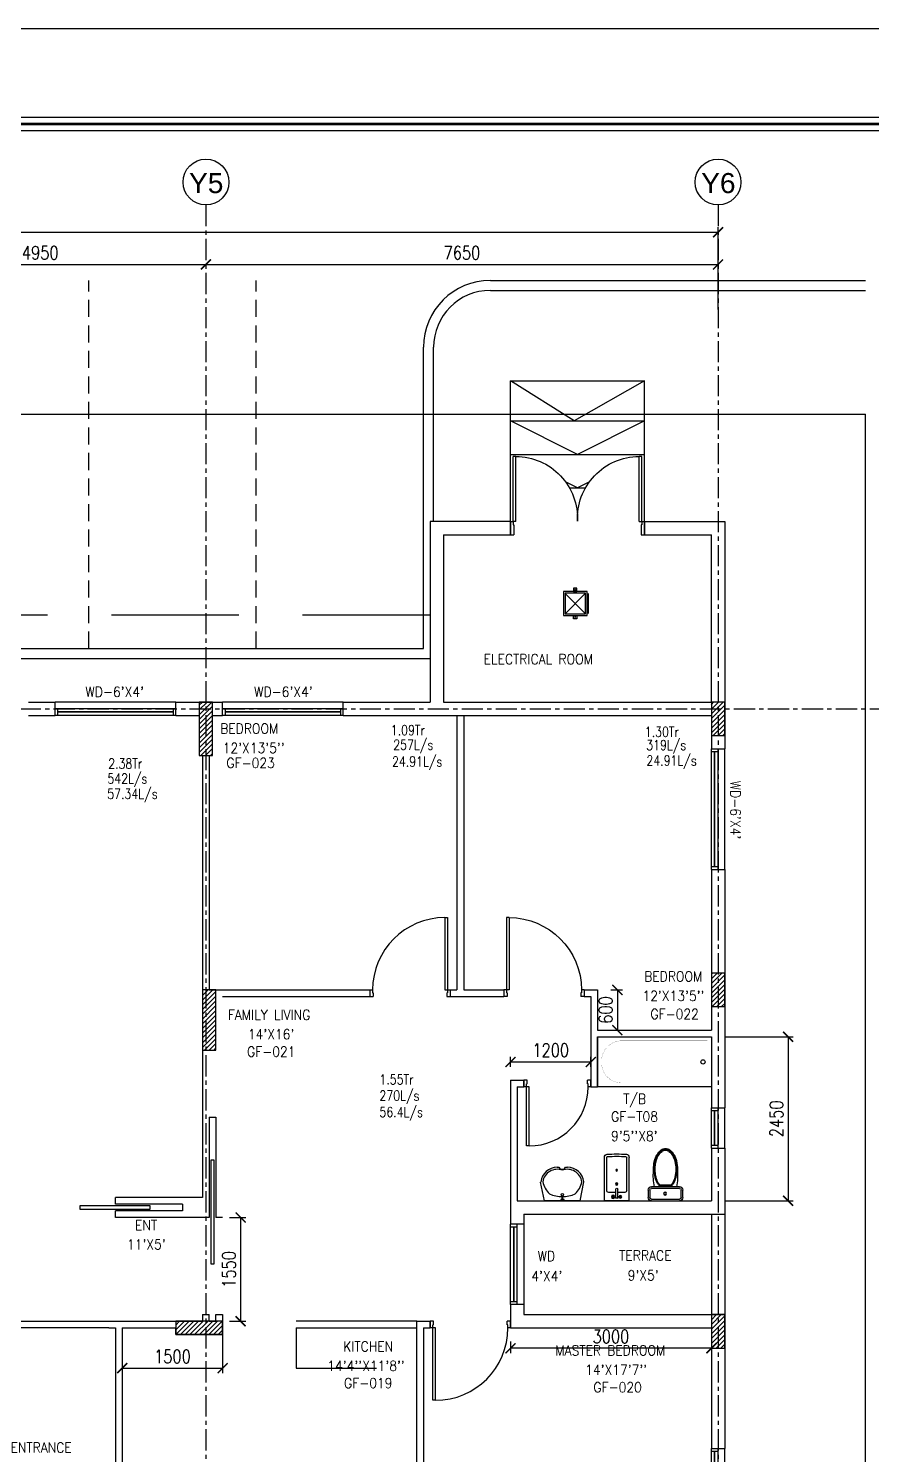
# Model space of a CAD drawing. Header units: millimetres. Extents: x -1288794 to 2153086, y -2701644 to -1428868.
# Drawn here: x 473259 to 485851, y -1485109 to -1463806 of the extents above; entities that cross this region are included whole.
import ezdxf
from ezdxf.enums import TextEntityAlignment as Align

# ---------------------------------------------------------------- set-up
doc = ezdxf.new("R2010")
doc.units = ezdxf.units.MM
doc.header["$LTSCALE"] = 100
doc.header["$PDMODE"] = 34
for name, pattern in [('CENTER', [50.8, 31.75, -6.35, 6.35, -6.35]), ('DASHED', [19.05, 12.7, -6.35]), ('DASHED2', [9.525, 6.35, -3.175]), ('HIDDEN', [9.525, 6.35, -3.175])]:
    doc.linetypes.add(name, pattern=pattern)
for name, color, linetype in [('A-ANNO-DIMS', 1, 'Continuous'), ('A-ANNO-SYMB', 33, 'Continuous'), ('A-ANNO-TEXT', 8, 'Continuous'), ('A-AREA', 8, 'CENTER'), ('A-CAR', 8, 'Continuous'), ('A-DOOR', 4, 'Continuous'), ('A-FLOR-OVHD', 4, 'DASHED2'), ('A-FLOR-PFIX', 8, 'Continuous'), ('A-FLOR-SPCL', 8, 'Continuous'), ('A-GLAZ', 5, 'Continuous'), ('A-GRID', 253, 'CENTER'), ('A-WALL-FULL', 8, 'Continuous'), ('AC-HLTEXT', 100, 'Continuous'), ('AC-SAD TEXT', 3, 'Continuous'), ('L-WALK', 8, 'Continuous'), ('LOGO LINE', 7, 'Continuous'), ('LOGO1LINE', 7, 'Continuous'), ('RET', 1, 'Continuous'), ('S-COL- HACT.', 9, 'Continuous'), ('S-COL.', 8, 'Continuous'), ('sduct', 5, 'Continuous'), ('SUPPORT', 30, 'Continuous')]:
    doc.layers.add(name, color=color, linetype=linetype)
doc.styles.add('ROMANS', font='romans.shx', dxfattribs={"width": 0.8})
doc.styles.add('SANSSERIF', font='sas_____.pfb')
doc.styles.add('SIMPLEX', font='simplex.shx', dxfattribs={"width": 0.8})
doc.dimstyles.new('100 of DIM2', dxfattribs={"dimscale": 0, "dimtxt": 200, "dimasz": 150, "dimexe": 75, "dimexo": 200, "dimgap": 75, "dimtad": 1, "dimdec": 0, "dimrnd": 5, "dimzin": 0, "dimdsep": 46, "dimtxsty": 'ROMANS', "dimblk": 'ARCHTICK', "dimcen": 100, "dimclrd": 94, "dimclre": 94, "dimclrt": 2, "dimadec": 0, "dimazin": 0, "dimtfac": 1, "dimtdec": 0, "dimtofl": 0, "dimtmove": 2, "dimatfit": 3, "dimldrblk": 'OPEN90', "dimfxl": 75, "dimtolj": 1, "dimtzin": 0, "dimarcsym": 0})
pattern_1 = [(45, (1580014.344, -1109556.65), (-35.355339, 35.355339), [])]

# ---------------------------------------------------------------- blocks, each defined once
blk = doc.blocks.new('D-120-R1')
for p, q in [((-80, 1180), (-40, 1180)), ((-80, 1180), (-80, 100)), ((-40, 1180), (-40, 55)), ((-1200, 100), (-1160, 100)), ((-1200, 100), (-1200, 0)), ((-1160, 100), (-1160, 55)), ((-1160, 55), (-1150, 55)), ((-1150, 55), (-1150, 0)), ((-80, 100), (0, 100)), ((-50, 55), (-40, 55)), ((-50, 55), (-50, 0)), ((-50, 0), (0, 0)), ((0, 100), (0, 0)), ((-1200, 0), (-1150, 0))]:
    blk.add_line(p, q)
at = {"linetype": 'Continuous'}
blk.add_arc((-80, 100), 1080, 90, 180, dxfattribs=at)
blk = doc.blocks.new('W-180')
for p, q in [((1800, 100), (0, 100)), ((1800, 0), (0, 0)), ((40, 0), (40, 100)), ((1760, 100), (1760, 0))]:
    blk.add_line(p, q)
at = {"linetype": 'Continuous'}
for p, q in [((1760, 53), (40, 53)), ((1760, 47), (40, 47))]:
    blk.add_line(p, q, dxfattribs=at)
blk = doc.blocks.new('WC-1')
for p, q in [((-210, 0), (210, 0)), ((-260, -160), (-260, -50)), ((-235, -160), (-235, -50)), ((-210, -25), (210, -25)), ((210, -185), (-210, -185)), ((210, -210), (-210, -210)), ((235, -50), (235, -160)), ((260, -50), (260, -160)), ((91, -223), (-91, -223)), ((86, -235), (-86, -235))]:
    blk.add_line(p, q)
for radius in [22.1, 17.1]:
    blk.add_circle((-6, -107), radius)
for centre, radius, start, end in [((-210, -50), 50, 90, 180), ((-210, -160), 50, 180, 270), ((-210, -50), 25, 90, 180), ((-210, -160), 25, 180, 270), ((722, -383), 904, 168.9529, 184.0632), ((210, -50), 50, 360, 90), ((210, -50), 25, 360, 90), ((210, -160), 25, 270, 360), ((210, -160), 50, 270, 360), ((352, -470), 520, 166.4766, 180), ((352, -470), 507, 166.4766, 180), ((178, -428), 341, 149.8586, 166.4766), ((178, -428), 328, 149.8586, 166.4766), ((69, -365), 214, 138.4152, 149.8586), ((69, -365), 201, 139.9943, 149.8586), ((-69, -365), 201, 30.1414, 40.0057), ((-69, -365), 214, 30.1414, 41.5848), ((-178, -428), 328, 13.5234, 30.1414), ((-178, -428), 341, 13.5234, 30.1414), ((-352, -470), 507, 360, 13.5234), ((-352, -470), 520, 360, 13.5234), ((352, -470), 532, 177.5541, 180), ((352, -470), 532, 180, 193.5234), ((352, -470), 520, 180, 193.5234), ((178, -512), 353, 193.5234, 210.1414), ((352, -470), 507, 180, 193.5234), ((178, -512), 341, 193.5234, 210.1414), ((178, -512), 328, 193.5234, 210.1414), ((-178, -512), 328, 329.8586, 346.4766), ((-178, -512), 341, 329.8586, 346.4766), ((-178, -512), 353, 329.8586, 346.4766), ((-352, -470), 507, 346.4766, 360), ((-352, -470), 520, 346.4766, 360), ((-352, -470), 532, 346.4766, 360), ((-352, -470), 532, 360, 2.4459), ((69, -575), 226, 210.1414, 234.4972), ((69, -575), 214, 210.1414, 234.4972), ((69, -575), 201, 210.1414, 234.4972), ((0, -672), 108, 234.4972, 270), ((0, -672), 95.9, 234.4972, 270), ((0, -672), 83.4, 234.4972, 270), ((0, -672), 83.4, 270, 305.5028), ((0, -672), 95.9, 270, 305.5028), ((0, -672), 108, 270, 305.5028), ((-69, -575), 201, 305.5028, 329.8586), ((-69, -575), 214, 305.5028, 329.8586), ((-69, -575), 226, 305.5028, 329.8586)]:
    blk.add_arc(centre, radius, start, end)
at = {"linetype": 'Continuous', "ltscale": 50}
blk.add_arc((-722, -383), 904, 355.9368, 11.0471, dxfattribs=at)
blk = doc.blocks.new('W-120')
for p, q in [((1200, 100), (0, 100)), ((1200, 0), (0, 0)), ((40, 0), (40, 100)), ((1160, 100), (1160, 0))]:
    blk.add_line(p, q)
at = {"linetype": 'Continuous'}
for p, q in [((1160, 53), (40, 53)), ((1160, 47), (40, 47))]:
    blk.add_line(p, q, dxfattribs=at)
blk = doc.blocks.new('BIDET-1')
for p, q in [((175, 0), (-175, 0)), ((-185, -10), (-185, -649)), ((-150, -155), (-150, -649)), ((-15, -125), (-120, -125)), ((-39, -59), (-69, -59)), ((-54, -44), (-54, -74)), ((-15, -54), (-15, -174)), ((15, -54), (15, -174)), ((120, -125), (15, -125)), ((39, -59), (69, -59)), ((54, -44), (54, -74)), ((150, -155), (150, -649)), ((185, -10), (185, -649)), ((12, -250), (-12, -250)), ((-9, -259), (9, -241)), ((-9, -241), (9, -259)), ((0, -238), (0, -262))]:
    blk.add_line(p, q)
for centre, radius in [((-54, -59), 25), ((-54, -59), 20), ((-54, -59), 15.2), ((-54, -59), 10.2), ((54, -59), 20), ((54, -59), 15.2), ((54, -59), 10.2), ((0, -250), 17.5), ((0, -250), 12.5), ((0, -457), 12.5), ((0, -457), 10)]:
    blk.add_circle(centre, radius)
for centre, radius, start, end in [((-175, -10), 10, 90, 180), ((175, -10), 10, 0, 90), ((-120, -155), 30, 90, 180), ((0, -54), 20, 318.5904, 221.4096), ((0, -54), 15, 0, 180), ((0, -174), 15, 180, 0), ((120, -155), 30, 0, 90), ((-140, -649), 45, 180, 265.2062), ((-140, -649), 10, 180, 265.2062), ((0, 1020), 1720, 265.2062, 274.7938), ((0, 1020), 1685, 265.2062, 274.7938), ((140, -649), 10, 274.7938, 0), ((140, -649), 45, 274.7938, 0)]:
    blk.add_arc(centre, radius, start, end)
blk = doc.blocks.new('W-60')
for p, q in [((600, 100), (0, 100)), ((600, 0), (0, 0)), ((40, 0), (40, 100)), ((560, 100), (560, 0))]:
    blk.add_line(p, q)
at = {"linetype": 'Continuous'}
for p, q in [((560, 53), (40, 53)), ((560, 47), (40, 47))]:
    blk.add_line(p, q, dxfattribs=at)
blk = doc.blocks.new('LAV-4')
for p, q in [((-266, 0), (-322, -283)), ((-266, 0), (268, 0)), ((268, 0), (324, -280)), ((-48, -500), (-75, -500)), ((75, -500), (50, -500))]:
    blk.add_line(p, q)
for points in [[(-25, 0), (-25, -18), (25, -18), (25, 0)], [(-9, -20), (-9, -57), (8, -57), (8, -20)]]:
    blk.add_lwpolyline(points, close=True)
blk.add_circle((0, -91), 15.4)
for centre, radius, start, end in [((74, -366), 375, 135.3333, 167.1432), ((0, -539), 477, 66.1261, 113.874), ((-74, -366), 375, 12.5199, 44.6667), ((-75, -250), 250, 187.6784, 270), ((-75, -250), 220, 188.5814, 289.9523), ((75, -250), 220, 250.0878, 350.8515), ((75, -250), 250, 270, 353.0121), ((1, -527), 55.9, 28.7827, 151.2173), ((50, -499), 0, 238.1883, 0)]:
    blk.add_arc(centre, radius, start, end)
blk = doc.blocks.new('D-100-R1')
for p, q in [((-80, 980), (-80, 100)), ((-80, 980), (-40, 980)), ((-40, 980), (-40, 55)), ((-1000, 100), (-1000, 0)), ((-1000, 100), (-960, 100)), ((-960, 100), (-960, 55)), ((-960, 55), (-950, 55)), ((-950, 55), (-950, 0)), ((-80, 100), (0, 100)), ((-50, 55), (-50, 0)), ((-50, 55), (-40, 55)), ((-50, 0), (0, 0)), ((0, 100), (0, 0)), ((-1000, 0), (-950, 0))]:
    blk.add_line(p, q)
at = {"linetype": 'Continuous'}
blk.add_arc((-80, 100), 880, 90, 180, dxfattribs=at)
blk = doc.blocks.new('BT-2')
blk.add_lwpolyline([(0, 750), (1700, 750), (1700, 0), (0, 0)], close=True)
at = {"const_width": 2}
blk.add_lwpolyline([(60, 690), (1340, 690, -0.414214), (1640, 390), (1640, 360, -0.414214), (1340, 60), (60, 60)], format="xyb", close=True, dxfattribs=at)
blk.add_circle((125, 375), 31.9)
blk = doc.blocks.new('_ArchTick')
at = {"color": 0, "linetype": 'ByBlock', "const_width": 0.15}
blk.add_lwpolyline([(-0.5, -0.5), (0.5, 0.5)], dxfattribs=at)
blk = doc.blocks.new('*D64')
at = {"layer": 'A-ANNO-DIMS', "color": 94, "lineweight": -2, "ltscale": 3, "transparency": 16777216}
for p, q in [((475909, -1467131), (475909, -1467256)), ((483559, -1467131), (483559, -1467256)), ((475909, -1467331), (483559, -1467331))]:
    blk.add_line(p, q, dxfattribs=at)
at = {"layer": 'Defpoints', "color": 0, "ltscale": 3, "transparency": 16777216}
for p in [(475909, -1467331), (483559, -1467331), (483559, -1467331)]:
    blk.add_point(p, dxfattribs=at)
at = {"layer": 'A-ANNO-DIMS', "color": 94, "lineweight": -2, "ltscale": 3, "transparency": 16777216, "xscale": 150, "yscale": 150, "zscale": 150, "rotation": 180}
blk.add_blockref('_ArchTick', (475909, -1467331), dxfattribs=at)
at = {"layer": 'A-ANNO-DIMS', "color": 94, "lineweight": -2, "ltscale": 3, "transparency": 16777216, "xscale": 150, "yscale": 150, "zscale": 150}
blk.add_blockref('_ArchTick', (483559, -1467331), dxfattribs=at)
at = {"layer": 'A-ANNO-DIMS', "color": 2, "ltscale": 3, "transparency": 16777216, "insert": (479734, -1467156), "char_height": 200, "attachment_point": 5, "style": 'ROMANS'}
blk.add_mtext('\\A1;7650', dxfattribs=at)
blk = doc.blocks.new('_Open90')
at = {"color": 0, "linetype": 'ByBlock', "lineweight": -2}
for p, q in [((0, 0), (-1, 0)), ((-0.5, 0.5), (0, 0)), ((0, 0), (-0.5, -0.5))]:
    blk.add_line(p, q, dxfattribs=at)
blk = doc.blocks.new('*D67')
at = {"layer": 'A-ANNO-DIMS', "color": 94, "lineweight": -2, "ltscale": 3, "transparency": 16777216}
for p, q in [((470959, -1467131), (470959, -1467256)), ((475909, -1467131), (475909, -1467256)), ((470959, -1467331), (475909, -1467331))]:
    blk.add_line(p, q, dxfattribs=at)
at = {"layer": 'Defpoints', "color": 0, "ltscale": 3, "transparency": 16777216}
for p in [(470959, -1467331), (475909, -1467331), (475909, -1467331)]:
    blk.add_point(p, dxfattribs=at)
at = {"layer": 'A-ANNO-DIMS', "color": 94, "lineweight": -2, "ltscale": 3, "transparency": 16777216, "xscale": 150, "yscale": 150, "zscale": 150, "rotation": 180}
blk.add_blockref('_ArchTick', (470959, -1467331), dxfattribs=at)
at = {"layer": 'A-ANNO-DIMS', "color": 94, "lineweight": -2, "ltscale": 3, "transparency": 16777216, "xscale": 150, "yscale": 150, "zscale": 150}
blk.add_blockref('_ArchTick', (475909, -1467331), dxfattribs=at)
at = {"layer": 'A-ANNO-DIMS', "color": 2, "ltscale": 3, "transparency": 16777216, "insert": (473434, -1467156), "char_height": 200, "attachment_point": 5, "style": 'ROMANS'}
blk.add_mtext('\\A1;4950', dxfattribs=at)
blk = doc.blocks.new('*D68')
at = {"layer": 'A-ANNO-DIMS', "color": 94, "lineweight": -2, "ltscale": 3, "transparency": 16777216}
for p, q in [((458059, -1468002), (458059, -1466776)), ((458059, -1466851), (483559, -1466851)), ((483559, -1468002), (483559, -1466776))]:
    blk.add_line(p, q, dxfattribs=at)
at = {"layer": 'Defpoints', "color": 0, "ltscale": 3, "transparency": 16777216}
for p in [(483559, -1466851), (458059, -1468202), (483559, -1468202)]:
    blk.add_point(p, dxfattribs=at)
at = {"layer": 'A-ANNO-DIMS', "color": 94, "lineweight": -2, "ltscale": 3, "transparency": 16777216, "xscale": 150, "yscale": 150, "zscale": 150, "rotation": 180}
blk.add_blockref('_ArchTick', (458059, -1466851), dxfattribs=at)
at = {"layer": 'A-ANNO-DIMS', "color": 94, "lineweight": -2, "ltscale": 3, "transparency": 16777216, "xscale": 150, "yscale": 150, "zscale": 150}
blk.add_blockref('_ArchTick', (483559, -1466851), dxfattribs=at)
at = {"layer": 'A-ANNO-DIMS', "color": 2, "ltscale": 3, "transparency": 16777216, "insert": (470809, -1466676), "char_height": 200, "attachment_point": 5, "style": 'ROMANS'}
blk.add_mtext('\\A1;25500', dxfattribs=at)
blk = doc.blocks.new('D-200-DOUBLE')
for p, q in [((40, 200), (40, 1170)), ((40, 1170), (80, 1170)), ((80, 200), (80, 1170)), ((1920, 200), (1920, 1170)), ((1920, 1170), (1960, 1170)), ((1960, 200), (1960, 1170)), ((80, 200), (0, 200)), ((0, 200), (0, 0)), ((50, 0), (0, 0)), ((40, 200), (40, 148)), ((40, 148), (50, 148)), ((50, 148), (50, 0)), ((1920, 200), (1960, 200)), ((1950, 148), (1950, 0)), ((1960, 148), (1950, 148)), ((2000, 0), (1950, 0)), ((2000, 200), (1960, 200)), ((1960, 200), (1960, 148)), ((2000, 200), (2000, 0))]:
    blk.add_line(p, q)
at = {"linetype": 'Continuous'}
for centre, start, end in [((73, 242), 357.4314, 89.5378), ((1927, 242), 90.4622, 182.5686)]:
    blk.add_arc(centre, 928, start, end, dxfattribs=at)
blk = doc.blocks.new('A$C36FC6C1E')
at = {"layer": 'RET', "color": 0, "linetype": 'HIDDEN', "ltscale": 0.8}
blk.add_line((377.4, 377.4), (77.4, 77.4), dxfattribs=at)
blk.add_lwpolyline([(379.8, 379.8), (379.8, 75), (75, 75), (75, 379.8)], close=True, dxfattribs=at)
at = {"layer": 'sduct'}
blk.add_lwpolyline([(404.8, 404.8), (404.8, 50), (50, 50), (50, 404.8)], close=True, dxfattribs=at)
blk.add_lwpolyline([(427.4, 377.4), (427.4, 77.4)], dxfattribs=at)
at = {"layer": 'SUPPORT', "ltscale": 0.5}
for points in [[(202.4, 404.8), (252.4, 404.8), (252.4, 454.8), (202.4, 454.8)], [(202.4, 50), (252.4, 50), (252.4, 0), (202.4, 0)]]:
    blk.add_lwpolyline(points, close=True, dxfattribs=at)
for centre in [(227.4, 429.8), (227.4, 25)]:
    blk.add_circle(centre, 6, dxfattribs=at)
blk = doc.blocks.new('*D100')
at = {"layer": 'AC-HLTEXT', "color": 94, "lineweight": -2, "transparency": 16777216}
for p, q in [((481959, -1478169), (482130, -1478169)), ((482055, -1478169), (482055, -1478769)), ((481959, -1478769), (482130, -1478769))]:
    blk.add_line(p, q, dxfattribs=at)
at = {"layer": 'Defpoints', "color": 0, "transparency": 16777216}
for p in [(481759, -1478169), (481759, -1478769), (482055, -1478769)]:
    blk.add_point(p, dxfattribs=at)
at = {"layer": 'AC-HLTEXT', "color": 94, "lineweight": -2, "transparency": 16777216, "xscale": 150, "yscale": 150, "zscale": 150}
for p, rotation in [((482055, -1478169), 90), ((482055, -1478769), 270)]:
    blk.add_blockref('_ArchTick', p, dxfattribs=dict(at, rotation=rotation))
at = {"layer": 'AC-HLTEXT', "color": 2, "transparency": 16777216, "insert": (481880, -1478469), "char_height": 200, "attachment_point": 5, "rotation": 90, "style": 'ROMANS'}
blk.add_mtext('\\A1;600', dxfattribs=at)
blk = doc.blocks.new('*D102')
at = {"layer": 'AC-HLTEXT', "color": 94, "lineweight": -2, "transparency": 16777216}
for p, q in [((480459, -1483419), (480459, -1483597)), ((483459, -1483419), (483459, -1483597)), ((483459, -1483522), (480459, -1483522))]:
    blk.add_line(p, q, dxfattribs=at)
at = {"layer": 'Defpoints', "color": 0, "transparency": 16777216}
for p in [(480459, -1483219), (483459, -1483219), (480459, -1483522)]:
    blk.add_point(p, dxfattribs=at)
at = {"layer": 'AC-HLTEXT', "color": 94, "lineweight": -2, "transparency": 16777216, "xscale": 150, "yscale": 150, "zscale": 150, "rotation": 180}
blk.add_blockref('_ArchTick', (480459, -1483522), dxfattribs=at)
at = {"layer": 'AC-HLTEXT', "color": 94, "lineweight": -2, "transparency": 16777216, "xscale": 150, "yscale": 150, "zscale": 150}
blk.add_blockref('_ArchTick', (483459, -1483522), dxfattribs=at)
at = {"layer": 'AC-HLTEXT', "color": 2, "transparency": 16777216, "insert": (481959, -1483347), "char_height": 200, "attachment_point": 5, "style": 'ROMANS'}
blk.add_mtext('\\A1;3000', dxfattribs=at)
blk = doc.blocks.new('*D103')
at = {"layer": 'AC-HLTEXT', "color": 94, "lineweight": -2, "transparency": 16777216}
for p, q in [((474659, -1483419), (474659, -1483894)), ((476159, -1483419), (476159, -1483894)), ((474659, -1483819), (476159, -1483819))]:
    blk.add_line(p, q, dxfattribs=at)
at = {"layer": 'Defpoints', "color": 0, "transparency": 16777216}
for p in [(474659, -1483219), (476159, -1483219), (476159, -1483819)]:
    blk.add_point(p, dxfattribs=at)
at = {"layer": 'AC-HLTEXT', "color": 94, "lineweight": -2, "transparency": 16777216, "xscale": 150, "yscale": 150, "zscale": 150, "rotation": 180}
blk.add_blockref('_ArchTick', (474659, -1483819), dxfattribs=at)
at = {"layer": 'AC-HLTEXT', "color": 94, "lineweight": -2, "transparency": 16777216, "xscale": 150, "yscale": 150, "zscale": 150}
blk.add_blockref('_ArchTick', (476159, -1483819), dxfattribs=at)
at = {"layer": 'AC-HLTEXT', "color": 2, "transparency": 16777216, "insert": (475409, -1483644), "char_height": 200, "attachment_point": 5, "style": 'ROMANS'}
blk.add_mtext('\\A1;1500', dxfattribs=at)
blk = doc.blocks.new('*D104')
at = {"layer": 'AC-HLTEXT', "color": 94, "lineweight": -2, "transparency": 16777216}
for p, q in [((476259, -1481569), (476503, -1481569)), ((476428, -1481569), (476428, -1483119)), ((476259, -1483119), (476503, -1483119))]:
    blk.add_line(p, q, dxfattribs=at)
at = {"layer": 'Defpoints', "color": 0, "transparency": 16777216}
for p in [(476059, -1481569), (476059, -1483119), (476428, -1483119)]:
    blk.add_point(p, dxfattribs=at)
at = {"layer": 'AC-HLTEXT', "color": 94, "lineweight": -2, "transparency": 16777216, "xscale": 150, "yscale": 150, "zscale": 150}
for p, rotation in [((476428, -1481569), 90), ((476428, -1483119), 270)]:
    blk.add_blockref('_ArchTick', p, dxfattribs=dict(at, rotation=rotation))
at = {"layer": 'AC-HLTEXT', "color": 2, "transparency": 16777216, "insert": (476253, -1482344), "char_height": 200, "attachment_point": 5, "rotation": 90, "style": 'ROMANS'}
blk.add_mtext('\\A1;1550', dxfattribs=at)
blk = doc.blocks.new('*D105')
at = {"layer": 'AC-HLTEXT', "color": 94, "lineweight": -2, "transparency": 16777216}
for p, q in [((483659, -1478869), (484681, -1478869)), ((484606, -1478869), (484606, -1481319)), ((483659, -1481319), (484681, -1481319))]:
    blk.add_line(p, q, dxfattribs=at)
at = {"layer": 'Defpoints', "color": 0, "transparency": 16777216}
for p in [(483459, -1478869), (483459, -1481319), (484606, -1481319)]:
    blk.add_point(p, dxfattribs=at)
at = {"layer": 'AC-HLTEXT', "color": 94, "lineweight": -2, "transparency": 16777216, "xscale": 150, "yscale": 150, "zscale": 150}
for p, rotation in [((484606, -1478869), 90), ((484606, -1481319), 270)]:
    blk.add_blockref('_ArchTick', p, dxfattribs=dict(at, rotation=rotation))
at = {"layer": 'AC-HLTEXT', "color": 2, "transparency": 16777216, "insert": (484431, -1480094), "char_height": 200, "attachment_point": 5, "rotation": 90, "style": 'ROMANS'}
blk.add_mtext('\\A1;2450', dxfattribs=at)
blk = doc.blocks.new('*D106')
at = {"layer": 'AC-HLTEXT', "color": 94, "lineweight": -2, "transparency": 16777216}
for p, q in [((480459, -1479319), (480459, -1479169)), ((481659, -1479319), (481659, -1479169)), ((480459, -1479244), (481659, -1479244))]:
    blk.add_line(p, q, dxfattribs=at)
at = {"layer": 'Defpoints', "color": 0, "transparency": 16777216}
for p in [(481659, -1479244), (480459, -1479519), (481659, -1479519)]:
    blk.add_point(p, dxfattribs=at)
at = {"layer": 'AC-HLTEXT', "color": 94, "lineweight": -2, "transparency": 16777216, "xscale": 150, "yscale": 150, "zscale": 150, "rotation": 180}
blk.add_blockref('_ArchTick', (480459, -1479244), dxfattribs=at)
at = {"layer": 'AC-HLTEXT', "color": 94, "lineweight": -2, "transparency": 16777216, "xscale": 150, "yscale": 150, "zscale": 150}
blk.add_blockref('_ArchTick', (481659, -1479244), dxfattribs=at)
at = {"layer": 'AC-HLTEXT', "color": 2, "transparency": 16777216, "insert": (481059, -1479069), "char_height": 200, "attachment_point": 5, "style": 'ROMANS'}
blk.add_mtext('\\A1;1200', dxfattribs=at)

msp = doc.modelspace()

# ---------------------------------------------------------------- hatches: boundary and pattern name
at = {"layer": 'S-COL- HACT.', "linetype": 'Continuous', "ltscale": 3}
h = msp.add_hatch(dxfattribs=at)
h.set_pattern_fill('ANSI31', color=256, scale=400, style=0)
h.set_pattern_definition(pattern_1)
h.paths.add_polyline_path([(475809.2, -1473868.6), (475809.2, -1474668.6), (476009.2, -1474668.6), (476009.2, -1473868.6)])
h = msp.add_hatch(dxfattribs=at)
h.set_pattern_fill('ANSI31', color=256, scale=400, style=0)
h.set_pattern_definition(pattern_1)
h.paths.add_polyline_path([(483659.2, -1474368.6), (483659.2, -1473868.6), (483459.2, -1473868.6), (483459.2, -1474368.6)])
h = msp.add_hatch(dxfattribs=at)
h.set_pattern_fill('ANSI31', color=256, scale=400, style=0)
h.set_pattern_definition(pattern_1)
h.paths.add_polyline_path([(483459.2, -1477918.6), (483459.2, -1478418.6), (483659.2, -1478418.6), (483659.2, -1477918.6)])
h = msp.add_hatch(dxfattribs=at)
h.set_pattern_fill('ANSI31', color=256, scale=400, style=0)
h.set_pattern_definition(pattern_1)
h.paths.add_polyline_path([(475859.2, -1478168.6), (475859.2, -1479068.6), (476059.2, -1479068.6), (476059.2, -1478168.6)])
h = msp.add_hatch(dxfattribs=at)
h.set_pattern_fill('ANSI31', color=256, scale=400, style=0)
h.set_pattern_definition(pattern_1)
h.paths.add_polyline_path([(483459.2, -1483018.6), (483459.2, -1483518.6), (483659.2, -1483518.6), (483659.2, -1483018.6)])
h = msp.add_hatch(dxfattribs=at)
h.set_pattern_fill('ANSI31', color=256, scale=400, style=0)
h.set_pattern_definition(pattern_1)
h.paths.add_polyline_path([(475459.2, -1483318.6), (476159.2, -1483318.6), (476159.2, -1483118.6), (475459.2, -1483118.6)])

# ---------------------------------------------------------------- linework, layer by layer
at = {"layer": 'A-ANNO-SYMB', "ltscale": 3}
for centre in [(475909.2, -1466100.5), (483559.2, -1466100.5)]:
    msp.add_circle(centre, 342.2, dxfattribs=at)
at = {"layer": 'A-AREA', "ltscale": 15}
for p in [(453659.2, -1469568.6), (485759.2, -1512568.6)]:
    msp.add_line(p, (485759.2, -1469568.6), dxfattribs=at)
at = {"layer": 'A-CAR', "ltscale": 3}
for p, q in [((480459.2, -1471168.6), (480459.2, -1469068.6)), ((480459.2, -1469068.6), (482459.2, -1469068.6)), ((481408.3, -1469668.6), (480459.2, -1469068.6)), ((482459.2, -1469068.6), (481408.3, -1469668.6)), ((482459.2, -1471168.6), (482459.2, -1469068.6)), ((480459.2, -1469668.6), (482459.2, -1469668.6)), ((481459.2, -1470168.6), (480459.2, -1469668.6)), ((482459.2, -1469668.6), (481459.2, -1470168.6)), ((480459.2, -1470168.6), (482459.2, -1470168.6)), ((481459.2, -1470668.6), (481281.8, -1470579.9)), ((481339, -1470668.6), (481579.3, -1470668.6)), ((481636.5, -1470579.9), (481459.2, -1470668.6))]:
    msp.add_line(p, q, dxfattribs=at)
at = {"layer": 'A-DOOR', "ltscale": 3}
for points in [[(476034.2, -1480711.1), (475984.2, -1480711.1), (475984.2, -1482261.1), (476034.2, -1482261.1), (476034.2, -1480711.1)], [(475075.2, -1481443.6), (475075.2, -1481393.6), (474025.2, -1481393.6), (474025.2, -1481443.6), (475075.2, -1481443.6)]]:
    msp.add_lwpolyline(points, dxfattribs=at)
at = {"layer": 'A-FLOR-OVHD', "linetype": 'Continuous', "ltscale": 3}
for p, q in [((472659.2, -1483118.6), (474459.2, -1483118.6)), ((474459.2, -1483218.6), (472659.2, -1483218.6))]:
    msp.add_line(p, q, dxfattribs=at)
at = {"layer": 'A-FLOR-OVHD', "ltscale": 3}
msp.add_lwpolyline([(479259.2, -1472568.6), (470859.2, -1472568.6), (470859.2, -1473868.6), (469559.2, -1473868.6), (469559.2, -1472568.6), (465259.2, -1472568.6), (465259.2, -1472968.6), (463559.2, -1472968.6), (463559.2, -1472568.6), (456659.2, -1472568.6), (456659.2, -1482218.6), (455659.2, -1482218.6), (455659.2, -1486718.6)], dxfattribs=at)
at = {"layer": 'A-FLOR-SPCL', "ltscale": 3}
for p, q in [((483459.2, -1481518.6), (483459.2, -1483018.6)), ((483659.2, -1481518.6), (483659.2, -1483018.6)), ((476159.2, -1483218.6), (476159.2, -1483818.6)), ((477259.2, -1483218.6), (479059.2, -1483218.6)), ((477259.2, -1483218.6), (477259.2, -1483818.6)), ((477259.2, -1483818.6), (478459.2, -1483818.6))]:
    msp.add_line(p, q, dxfattribs=at)
at = {"layer": 'A-GLAZ', "ltscale": 3}
for p, q in [((475459.2, -1473868.6), (473659.2, -1473868.6)), ((477959.2, -1473868.6), (476159.2, -1473868.6)), ((483659.2, -1476368.6), (483659.2, -1474568.6)), ((483659.2, -1480531.3), (483659.2, -1479931.3)), ((480659.2, -1481668.6), (480659.2, -1482868.6)), ((483659.2, -1486818.6), (483659.2, -1485018.6))]:
    msp.add_line(p, q, dxfattribs=at)
at = {"layer": 'A-GRID', "ltscale": 0.1}
for p, q in [((475909.2, -1466442.6), (475909.2, -1514577)), ((483559.2, -1466442.6), (483559.2, -1514577)), ((446201.9, -1473968.6), (489741.5, -1473968.6))]:
    msp.add_line(p, q, dxfattribs=at)
at = {"layer": 'A-WALL-FULL', "ltscale": 3}
for p, q in [((480459.2, -1471168.6), (479259.2, -1471168.6)), ((479259.2, -1471168.6), (479259.2, -1473868.6)), ((480459.2, -1471368.6), (480459.2, -1471168.6)), ((482459.2, -1471168.6), (483659.2, -1471168.6)), ((482459.2, -1471368.6), (482459.2, -1471168.6)), ((483659.2, -1471168.6), (483659.2, -1474068.6)), ((479459.2, -1471368.6), (480459.2, -1471368.6)), ((482459.2, -1471368.6), (483459.2, -1471368.6)), ((473259.2, -1473868.6), (473659.2, -1473868.6)), ((473659.2, -1474068.6), (473659.2, -1473868.6)), ((475459.2, -1473868.6), (476159.2, -1473868.6)), ((475459.2, -1474068.6), (475459.2, -1473868.6)), ((476159.2, -1474068.6), (476159.2, -1473868.6)), ((477959.2, -1473868.6), (479259.2, -1473868.6)), ((477959.2, -1474068.6), (477959.2, -1473868.6)), ((482309.2, -1473868.6), (483459.2, -1473868.6)), ((483659.2, -1473868.6), (483659.2, -1474568.6)), ((483659.2, -1473868.6), (483659.2, -1474568.6)), ((473259.2, -1474068.6), (473659.2, -1474068.6)), ((475459.2, -1474068.6), (475809.2, -1474068.6)), ((476009.2, -1474068.6), (476159.2, -1474068.6)), ((477959.2, -1474068.6), (479659.2, -1474068.6)), ((478259.2, -1474068.6), (479659.2, -1474068.6)), ((479259.2, -1474068.6), (483459.2, -1474068.6)), ((479559.2, -1474068.6), (480509.2, -1474068.6)), ((479559.2, -1474068.6), (483259.2, -1474068.6)), ((479659.2, -1474068.6), (479659.2, -1478168.6)), ((479759.2, -1474068.6), (479759.2, -1478168.6)), ((482309.2, -1474068.6), (483259.2, -1474068.6)), ((483459.2, -1474068.6), (483459.2, -1474568.6)), ((483459.2, -1474068.6), (483459.2, -1474568.6)), ((475859.2, -1474668.6), (475859.2, -1481268.6)), ((475959.2, -1474668.6), (475959.2, -1478168.6)), ((483459.2, -1474568.6), (483659.2, -1474568.6)), ((483459.2, -1474568.6), (483659.2, -1474568.6)), ((483459.2, -1476368.6), (483459.2, -1478768.6)), ((483459.2, -1476368.6), (483659.2, -1476368.6)), ((483659.2, -1476368.6), (483659.2, -1479931.3)), ((475959.2, -1478168.6), (478359.2, -1478168.6)), ((476159.2, -1478268.6), (478359.2, -1478268.6)), ((478359.2, -1478168.6), (478359.2, -1478268.6)), ((479559.2, -1478168.6), (479659.2, -1478168.6)), ((479559.2, -1478168.6), (479559.2, -1478268.6)), ((479559.2, -1478268.6), (480359.2, -1478268.6)), ((479759.2, -1478168.6), (480359.2, -1478168.6)), ((480359.2, -1478168.6), (480359.2, -1478268.6)), ((481559.2, -1478168.6), (481759.2, -1478168.6)), ((481559.2, -1478168.6), (481559.2, -1478268.6)), ((481559.2, -1478268.6), (481659.2, -1478268.6)), ((481659.2, -1478268.6), (481659.2, -1479618.6)), ((481759.2, -1478168.6), (481759.2, -1478768.6)), ((481759.2, -1478768.6), (483459.2, -1478768.6)), ((481759.2, -1478868.6), (483459.2, -1478868.6)), ((481759.2, -1478868.6), (481759.2, -1479618.6)), ((483459.2, -1478868.6), (483459.2, -1479931.3)), ((480459.2, -1479518.6), (480659.2, -1479518.6)), ((480459.2, -1479518.6), (480459.2, -1481668.6)), ((480559.2, -1479618.6), (480659.2, -1479618.6)), ((480559.2, -1479618.6), (480559.2, -1481318.6)), ((480659.2, -1479518.6), (480659.2, -1479618.6)), ((481659.2, -1479618.6), (481759.2, -1479618.6)), ((475959.2, -1480068.6), (475959.2, -1481568.6)), ((475959.2, -1480068.6), (476059.2, -1480068.6)), ((476059.2, -1480068.6), (476059.2, -1481568.6)), ((483459.2, -1479931.3), (483659.2, -1479931.3)), ((483459.2, -1480531.3), (483459.2, -1481318.6)), ((483459.2, -1480531.3), (483659.2, -1480531.3)), ((483659.2, -1480531.3), (483659.2, -1481518.6)), ((475859.2, -1481268.6), (474559.2, -1481268.6)), ((474559.2, -1481368.6), (474559.2, -1481268.6)), ((480559.2, -1481318.6), (483459.2, -1481318.6)), ((475559.2, -1481368.6), (474559.2, -1481368.6)), ((475559.2, -1481468.6), (474559.2, -1481468.6)), ((474559.2, -1481568.6), (474559.2, -1481468.6)), ((475859.2, -1481568.6), (474559.2, -1481568.6)), ((475559.2, -1481368.6), (475559.2, -1481468.6)), ((475959.2, -1481568.6), (475859.2, -1481568.6)), ((476159.2, -1481568.6), (476059.2, -1481568.6)), ((480659.2, -1481518.6), (483659.2, -1481518.6)), ((480659.2, -1481518.6), (480659.2, -1481668.6)), ((480659.2, -1481668.6), (480459.2, -1481668.6)), ((475859.2, -1483018.6), (475859.2, -1483118.6)), ((475859.2, -1483018.6), (475959.2, -1483018.6)), ((475959.2, -1483118.6), (475959.2, -1483018.6)), ((476059.2, -1483118.6), (476059.2, -1483018.6)), ((476059.2, -1483018.6), (476159.2, -1483018.6)), ((476159.2, -1483018.6), (476159.2, -1483218.6)), ((480459.2, -1482868.6), (480459.2, -1483218.6)), ((480659.2, -1482868.6), (480459.2, -1482868.6)), ((480659.2, -1482868.6), (480659.2, -1483018.6)), ((480659.2, -1483018.6), (483659.2, -1483018.6)), ((483659.2, -1483018.6), (483659.2, -1485018.6)), ((474459.2, -1483118.6), (475859.2, -1483118.6)), ((474459.2, -1483218.6), (474559.2, -1483218.6)), ((474559.2, -1483218.6), (474559.2, -1487118.6)), ((474659.2, -1483218.6), (474659.2, -1486429.4)), ((474659.2, -1483218.6), (475459.2, -1483218.6)), ((475959.2, -1483118.6), (476059.2, -1483118.6)), ((479057.7, -1483118.6), (477259.2, -1483118.6)), ((479059.2, -1483118.6), (479259.2, -1483118.6)), ((479059.2, -1486529.4), (479059.2, -1483118.6)), ((479159.2, -1483218.6), (479159.2, -1488618.6)), ((479159.2, -1483218.6), (479259.2, -1483218.6)), ((479259.2, -1483118.6), (479259.2, -1483218.6)), ((479259.2, -1483218.6), (479259.2, -1483218.6)), ((480459.2, -1483218.6), (483459.2, -1483218.6)), ((483459.2, -1483218.6), (483459.2, -1485018.6)), ((483459.2, -1485018.6), (483659.2, -1485018.6))]:
    msp.add_line(p, q, dxfattribs=at)
at = {"layer": 'A-WALL-FULL', "linetype": 'Continuous', "ltscale": 3}
for p, q in [((475809.2, -1474068.6), (475809.2, -1474668.6)), ((476009.2, -1474668.6), (476009.2, -1474068.6)), ((475809.2, -1474668.6), (476009.2, -1474668.6)), ((475459.2, -1483318.6), (475459.2, -1483218.6)), ((476159.2, -1483118.6), (476159.2, -1483318.6)), ((476159.2, -1483318.6), (475459.2, -1483318.6))]:
    msp.add_line(p, q, dxfattribs=at)
at = {"layer": 'A-WALL-FULL', "ltscale": 3}
msp.add_lwpolyline([(479459.2, -1471368.6), (479459.2, -1473868.6), (483459.2, -1473868.6), (483459.2, -1473868.6), (483459.2, -1471368.6)], dxfattribs=at)
at = {"layer": 'L-WALK', "linetype": 'DASHED', "ltscale": 0.2}
for p, q in [((474159.2, -1473068.6), (474159.2, -1467568.6)), ((476659.2, -1473068.6), (476659.2, -1467568.6))]:
    msp.add_line(p, q, dxfattribs=at)
at = {"layer": 'L-WALK', "ltscale": 15}
for p, q in [((480159.2, -1467568.6), (485759.2, -1467568.6)), ((480159.2, -1467718.6), (485759.2, -1467718.6))]:
    msp.add_line(p, q, dxfattribs=at)
at = {"layer": 'L-WALK', "ltscale": 3}
for p, q in [((479159.2, -1473068.6), (479159.2, -1468568.6)), ((479309.2, -1471168.6), (479309.2, -1468568.6)), ((456509.2, -1473218.6), (479259.2, -1473218.6)), ((456659.2, -1473068.6), (479159.2, -1473068.6))]:
    msp.add_line(p, q, dxfattribs=at)
at = {"layer": 'L-WALK', "ltscale": 15}
for radius in [1000, 850]:
    msp.add_arc((480159.2, -1468568.6), radius, 90, 180, dxfattribs=at)
at = {"layer": 'LOGO LINE'}
msp.add_lwpolyline([(512195.3, -1519493.9), (433437.3, -1519493.9), (433437.3, -1463806.4), (512195.3, -1463806.4)], close=True, dxfattribs=at)
at = {"layer": 'LOGO1LINE'}
for points in [[(510869.4, -1518168), (434763.2, -1518168), (434763.2, -1465132.3), (510869.4, -1465132.3)], [(500560.7, -1517969.1), (434962.1, -1517969.1), (434962.1, -1465331.1), (500560.7, -1465331.1)]]:
    msp.add_lwpolyline(points, close=True, dxfattribs=at)
at = {"layer": 'LOGO1LINE', "const_width": 39.8}
msp.add_lwpolyline([(510770, -1518068.5), (434862.6, -1518068.5), (434862.6, -1465231.7), (510770, -1465231.7)], close=True, dxfattribs=at)
at = {"layer": 'RET', "color": 0, "linetype": 'HIDDEN', "ltscale": 0.8}
msp.add_line((481577.8, -1472243.5), (481273, -1472548.3), dxfattribs=at)
at = {"layer": 'S-COL.', "linetype": 'Continuous', "ltscale": 3}
for p, q in [((475459.2, -1483118.6), (475459.2, -1483318.6)), ((476159.2, -1483318.6), (476159.2, -1483118.6)), ((475459.2, -1483318.6), (476159.2, -1483318.6))]:
    msp.add_line(p, q, dxfattribs=at)
for points in [[(475809.2, -1473868.6), (475809.2, -1474668.6), (476009.2, -1474668.6), (476009.2, -1473868.6)], [(483659.2, -1474368.6), (483659.2, -1473868.6), (483459.2, -1473868.6), (483459.2, -1474368.6)], [(483459.2, -1477918.6), (483459.2, -1478418.6), (483659.2, -1478418.6), (483659.2, -1477918.6)], [(475859.2, -1478168.6), (475859.2, -1479068.6), (476059.2, -1479068.6), (476059.2, -1478168.6)], [(475859.2, -1478168.6), (475859.2, -1479068.6), (476059.2, -1479068.6), (476059.2, -1478168.6)], [(475859.2, -1478168.6), (475859.2, -1479068.6), (476059.2, -1479068.6), (476059.2, -1478168.6)], [(483459.2, -1483018.6), (483459.2, -1483518.6), (483659.2, -1483518.6), (483659.2, -1483018.6)], [(483459.2, -1483018.6), (483459.2, -1483518.6), (483659.2, -1483518.6), (483659.2, -1483018.6)], [(483459.2, -1483018.6), (483459.2, -1483518.6), (483659.2, -1483518.6), (483659.2, -1483018.6)], [(475459.2, -1483318.6), (476159.2, -1483318.6), (476159.2, -1483118.6), (475459.2, -1483118.6)], [(475459.2, -1483318.6), (476159.2, -1483318.6), (476159.2, -1483118.6), (475459.2, -1483118.6)]]:
    msp.add_lwpolyline(points, close=True, dxfattribs=at)

# ---------------------------------------------------------------- block references
at = {"layer": 'A-DOOR', "ltscale": 3, "xscale": -1}
for name, p in [('D-200-DOUBLE', (482459.2, -1471368.6)), ('D-120-R1', (480359.2, -1478268.6))]:
    msp.add_blockref(name, p, dxfattribs=at)
at = {"layer": 'A-DOOR', "ltscale": 3}
msp.add_blockref('D-120-R1', (479559.2, -1478268.6), dxfattribs=at)
at = {"layer": 'A-DOOR', "ltscale": 3, "rotation": 180}
for name, p in [('D-100-R1', (480659.2, -1479518.6)), ('D-120-R1', (479259.2, -1483118.6))]:
    msp.add_blockref(name, p, dxfattribs=at)
at = {"layer": 'A-FLOR-PFIX', "ltscale": 3, "rotation": 180}
for name, p in [('BT-2', (483459.2, -1478868.6)), ('LAV-4', (481233.2, -1481318.6))]:
    msp.add_blockref(name, p, dxfattribs=at)
at = {"layer": 'A-FLOR-PFIX', "ltscale": 3, "xscale": -1, "rotation": 180}
for name, p in [('BIDET-1', (482045.7, -1481318.6)), ('WC-1', (482773.8, -1481318.6))]:
    msp.add_blockref(name, p, dxfattribs=at)
at = {"layer": 'A-GLAZ', "ltscale": 3}
for p in [(473659.2, -1474068.6), (476159.2, -1474068.6)]:
    msp.add_blockref('W-180', p, dxfattribs=at)
at = {"layer": 'A-GLAZ', "ltscale": 3, "rotation": 270}
for name, p in [('W-180', (483459.2, -1474568.6)), ('W-60', (483459.2, -1479931.3)), ('W-120', (480459.2, -1481668.6)), ('W-180', (483459.2, -1485018.6))]:
    msp.add_blockref(name, p, dxfattribs=at)
at = {"layer": 'RET', "color": 0, "xscale": -1, "rotation": 180}
msp.add_blockref('A$C36FC6C1E', (481198, -1472168.5), dxfattribs=at)

# ---------------------------------------------------------------- texts
at = {"layer": 'A-ANNO-TEXT', "style": 'SANSSERIF'}
for s, p in [('Y5', (475913.8, -1466265)), ('Y6', (483563.8, -1466265))]:
    msp.add_text(s, height=300, dxfattribs=at).set_placement(p, align=Align.CENTER)
at = {"layer": 'A-ANNO-TEXT', "style": 'ROMANS', "width": 0.9}
for s, p in [('ELECTRICAL ROOM', (480058.1, -1473302.9)), ("WD-6'X4'", (474109.8, -1473790.5)), ("WD-6'X4'", (476630.4, -1473790.5)), ('BEDROOM', (476122.1, -1474339.4)), ("12'X13'5''", (476159.9, -1474629.9)), ('GF-023', (476215.7, -1474853.1)), ('BEDROOM', (482455.6, -1478042.4)), ("12'X13'5''", (482429.9, -1478332.9)), ('FAMILY LIVING', (476236.3, -1478615.9)), ('GF-022', (482549.2, -1478603.6)), ("14'X16'", (476535.5, -1478906.5)), ('GF-021', (476523.3, -1479166.1)), ('T/B', (482143.3, -1479872.6)), ('GF-T08', (481961.2, -1480135.8)), ("9'5''X8'", (481961.2, -1480426.9)), ('ENT', (474850.5, -1481759.2)), ("11'X5'", (474729.7, -1482044.8)), ('WD', (480865.1, -1482219.8)), ('TERRACE', (482082.5, -1482211.7)), ("4'X4'", (480769.7, -1482518.2)), ("9'X5'", (482209.9, -1482507.2)), ('KITCHEN', (477960.2, -1483569.6)), ('MASTER BEDROOM', (481127.6, -1483629.6)), ("14'4''X11'8''", (477722.4, -1483860.1)), ("14'X17'7''", (481574.7, -1483920.1)), ('GF-019', (477972.3, -1484117.3)), ('GF-020', (481697.4, -1484179.4)), ('ENTRANCE', (472991, -1485080.4))]:
    msp.add_text(s, height=150, dxfattribs=at).set_placement(p)
msp.add_text("WD-6'X4'", height=150, rotation=270, dxfattribs=at).set_placement((483744.1, -1475044))
at = {"layer": 'AC-SAD TEXT', "style": 'SIMPLEX', "width": 0.8}
for s, p in [('1.09Tr', (478670.6, -1474363.8)), ('1.30Tr', (482464.9, -1474388.5)), ('257L/s', (478707.1, -1474581.5)), ('319L/s', (482486, -1474585.4)), ('2.38Tr', (474449.3, -1474862.7)), ('24.91L/s', (478688.4, -1474831.8)), ('24.91L/s', (482489.4, -1474816.1)), ('542L/s', (474437.4, -1475086.2)), ('57.34L/s', (474435.3, -1475314.4)), ('1.55Tr', (478501.5, -1479581.1)), ('270L/s', (478501.5, -1479821.5)), ('56.4L/s', (478501.5, -1480067.8))]:
    msp.add_text(s, height=150, dxfattribs=at).set_placement(p)

# ---------------------------------------------------------------- dimensions: what is measured, and where the dimension line sits
at = {"layer": 'A-ANNO-DIMS', "ltscale": 3}
for base, p1, p2, picture, middle in [((483559.2, -1466851.3), (458059.2, -1468201.9), (483559.2, -1468201.9), '*D68', (470809.2, -1466676.3)), ((475909.2, -1467331.4), (470959.2, -1467331.4), (475909.2, -1467331.4), '*D67', (473434.2, -1467156.4)), ((483559.2, -1467331.4), (475909.2, -1467331.4), (483559.2, -1467331.4), '*D64', (479734.2, -1467156.4))]:
    dim = msp.add_linear_dim(base=base, p1=p1, p2=p2, dimstyle='100 of DIM2', override={"dimscale": 1}, dxfattribs=at)
    dim.commit()
    dim.dimension.update_dxf_attribs({"geometry": picture, "text_midpoint": middle})
at = {"layer": 'AC-HLTEXT'}
for base, p1, p2, picture, middle in [((482054.8, -1478768.6), (481759.2, -1478168.6), (481759.2, -1478768.6), '*D100', (481879.8, -1478468.6)), ((484605.9, -1481318.6), (483459.2, -1478868.6), (483459.2, -1481318.6), '*D105', (484430.9, -1480093.6)), ((476427.6, -1483118.6), (476059.2, -1481568.6), (476059.2, -1483118.6), '*D104', (476252.6, -1482343.6))]:
    dim = msp.add_linear_dim(base=base, p1=p1, p2=p2, angle=90, dimstyle='100 of DIM2', override={"dimscale": 1, "dimfxl": 0.2}, dxfattribs=at)
    dim.commit()
    dim.dimension.update_dxf_attribs({"geometry": picture, "text_midpoint": middle})
for base, p1, p2, picture, middle in [((481659.2, -1479243.6), (480459.2, -1479518.6), (481659.2, -1479518.6), '*D106', (481059.2, -1479068.6)), ((476159.2, -1483818.6), (474659.2, -1483218.6), (476159.2, -1483218.6), '*D103', (475409.2, -1483643.6)), ((480459.2, -1483521.7), (483459.2, -1483218.6), (480459.2, -1483218.6), '*D102', (481959.2, -1483346.7))]:
    dim = msp.add_linear_dim(base=base, p1=p1, p2=p2, dimstyle='100 of DIM2', override={"dimscale": 1, "dimfxl": 0.2}, dxfattribs=at)
    dim.commit()
    dim.dimension.update_dxf_attribs({"geometry": picture, "text_midpoint": middle})

doc.saveas('drawing.dxf')
